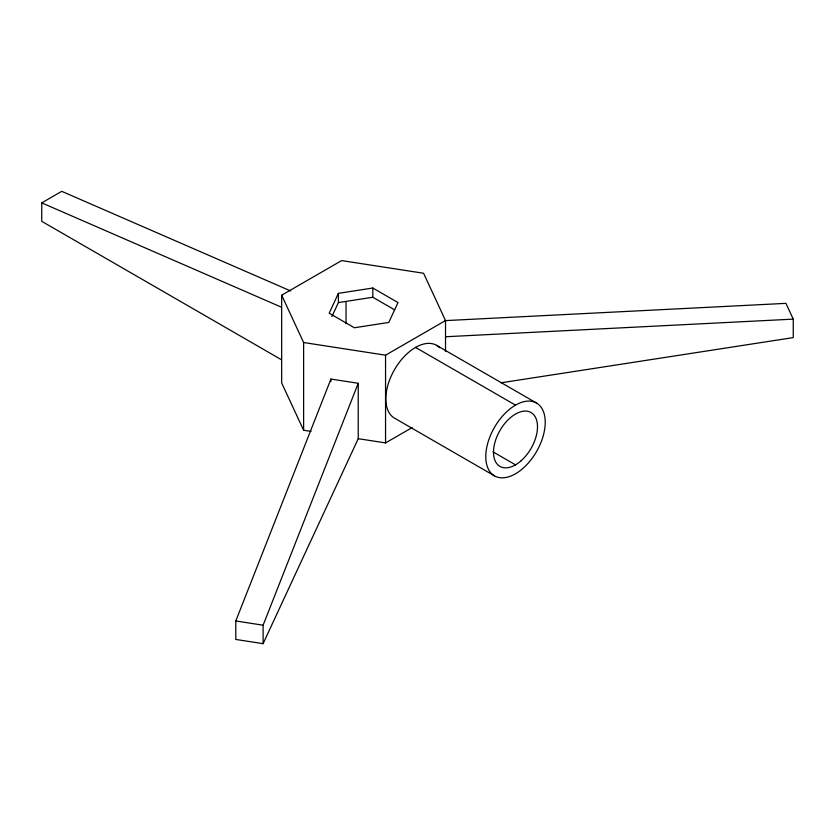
<?xml version="1.0" encoding="UTF-8"?>
<svg xmlns="http://www.w3.org/2000/svg" width="835" height="835" viewBox="0 0 835 835"><rect width="100%" height="100%" fill="white"/><g stroke="black" fill="none" stroke-linecap="round" stroke-linejoin="round"><path stroke-width="1.25" d="M235.794 620.979L330.931 379.059L358.236 383.286L358.236 438.688L263.108 643.67L235.794 639.443L235.794 620.979L263.108 625.206L358.236 383.286M338.405 293.346L329.188 313.208L354.374 327.758L388.786 322.435L398.003 302.562L372.817 288.023L338.405 293.346L338.405 302.573L331.892 316.601M281.405 359.708L41.75 221.338L41.75 202.874L61.738 191.33L290.653 290.956M311.069 431.392L303.616 430.244L281.666 382.941L281.666 295.214L341.64 260.583L423.575 273.254L445.525 320.567L445.525 351.525M281.666 295.214L303.616 342.517L385.551 355.188L445.525 320.567M358.236 438.688L385.551 442.915L412.208 427.53M338.405 302.573L372.817 297.26L394.725 309.9M501.24 382.774L793.25 337.601L793.25 319.127L785.933 303.355L445.201 320.619M446.015 336.724L793.25 319.127M41.75 202.874L281.385 307.165M436.559 345.335L536.519 403.044A42.042 24.267 -60 0 1 523.201 468.164A42.042 24.267 -60 0 1 486.795 447.142A42.042 24.267 -60 0 1 536.519 403.044M415.538 347.412L515.508 405.132M492.984 451.85L515.508 464.844M494.487 475.856L394.517 418.147A42.042 24.267 -60 0 1 396.239 366.784A42.042 24.267 -60 0 1 439.586 347.684M385.551 355.188L385.551 442.915M372.817 288.023L372.817 297.26M346.034 301.539L346.034 323.677M330.931 379.059L330.931 381.637M303.616 342.517L303.616 430.244M263.108 625.206L263.108 643.67M521.197 460.701A31.104 17.952 -60 0 0 531.05 412.521A31.104 17.952 -60 0 0 494.257 445.149A31.104 17.952 -60 0 0 521.197 460.701"/></g></svg>
